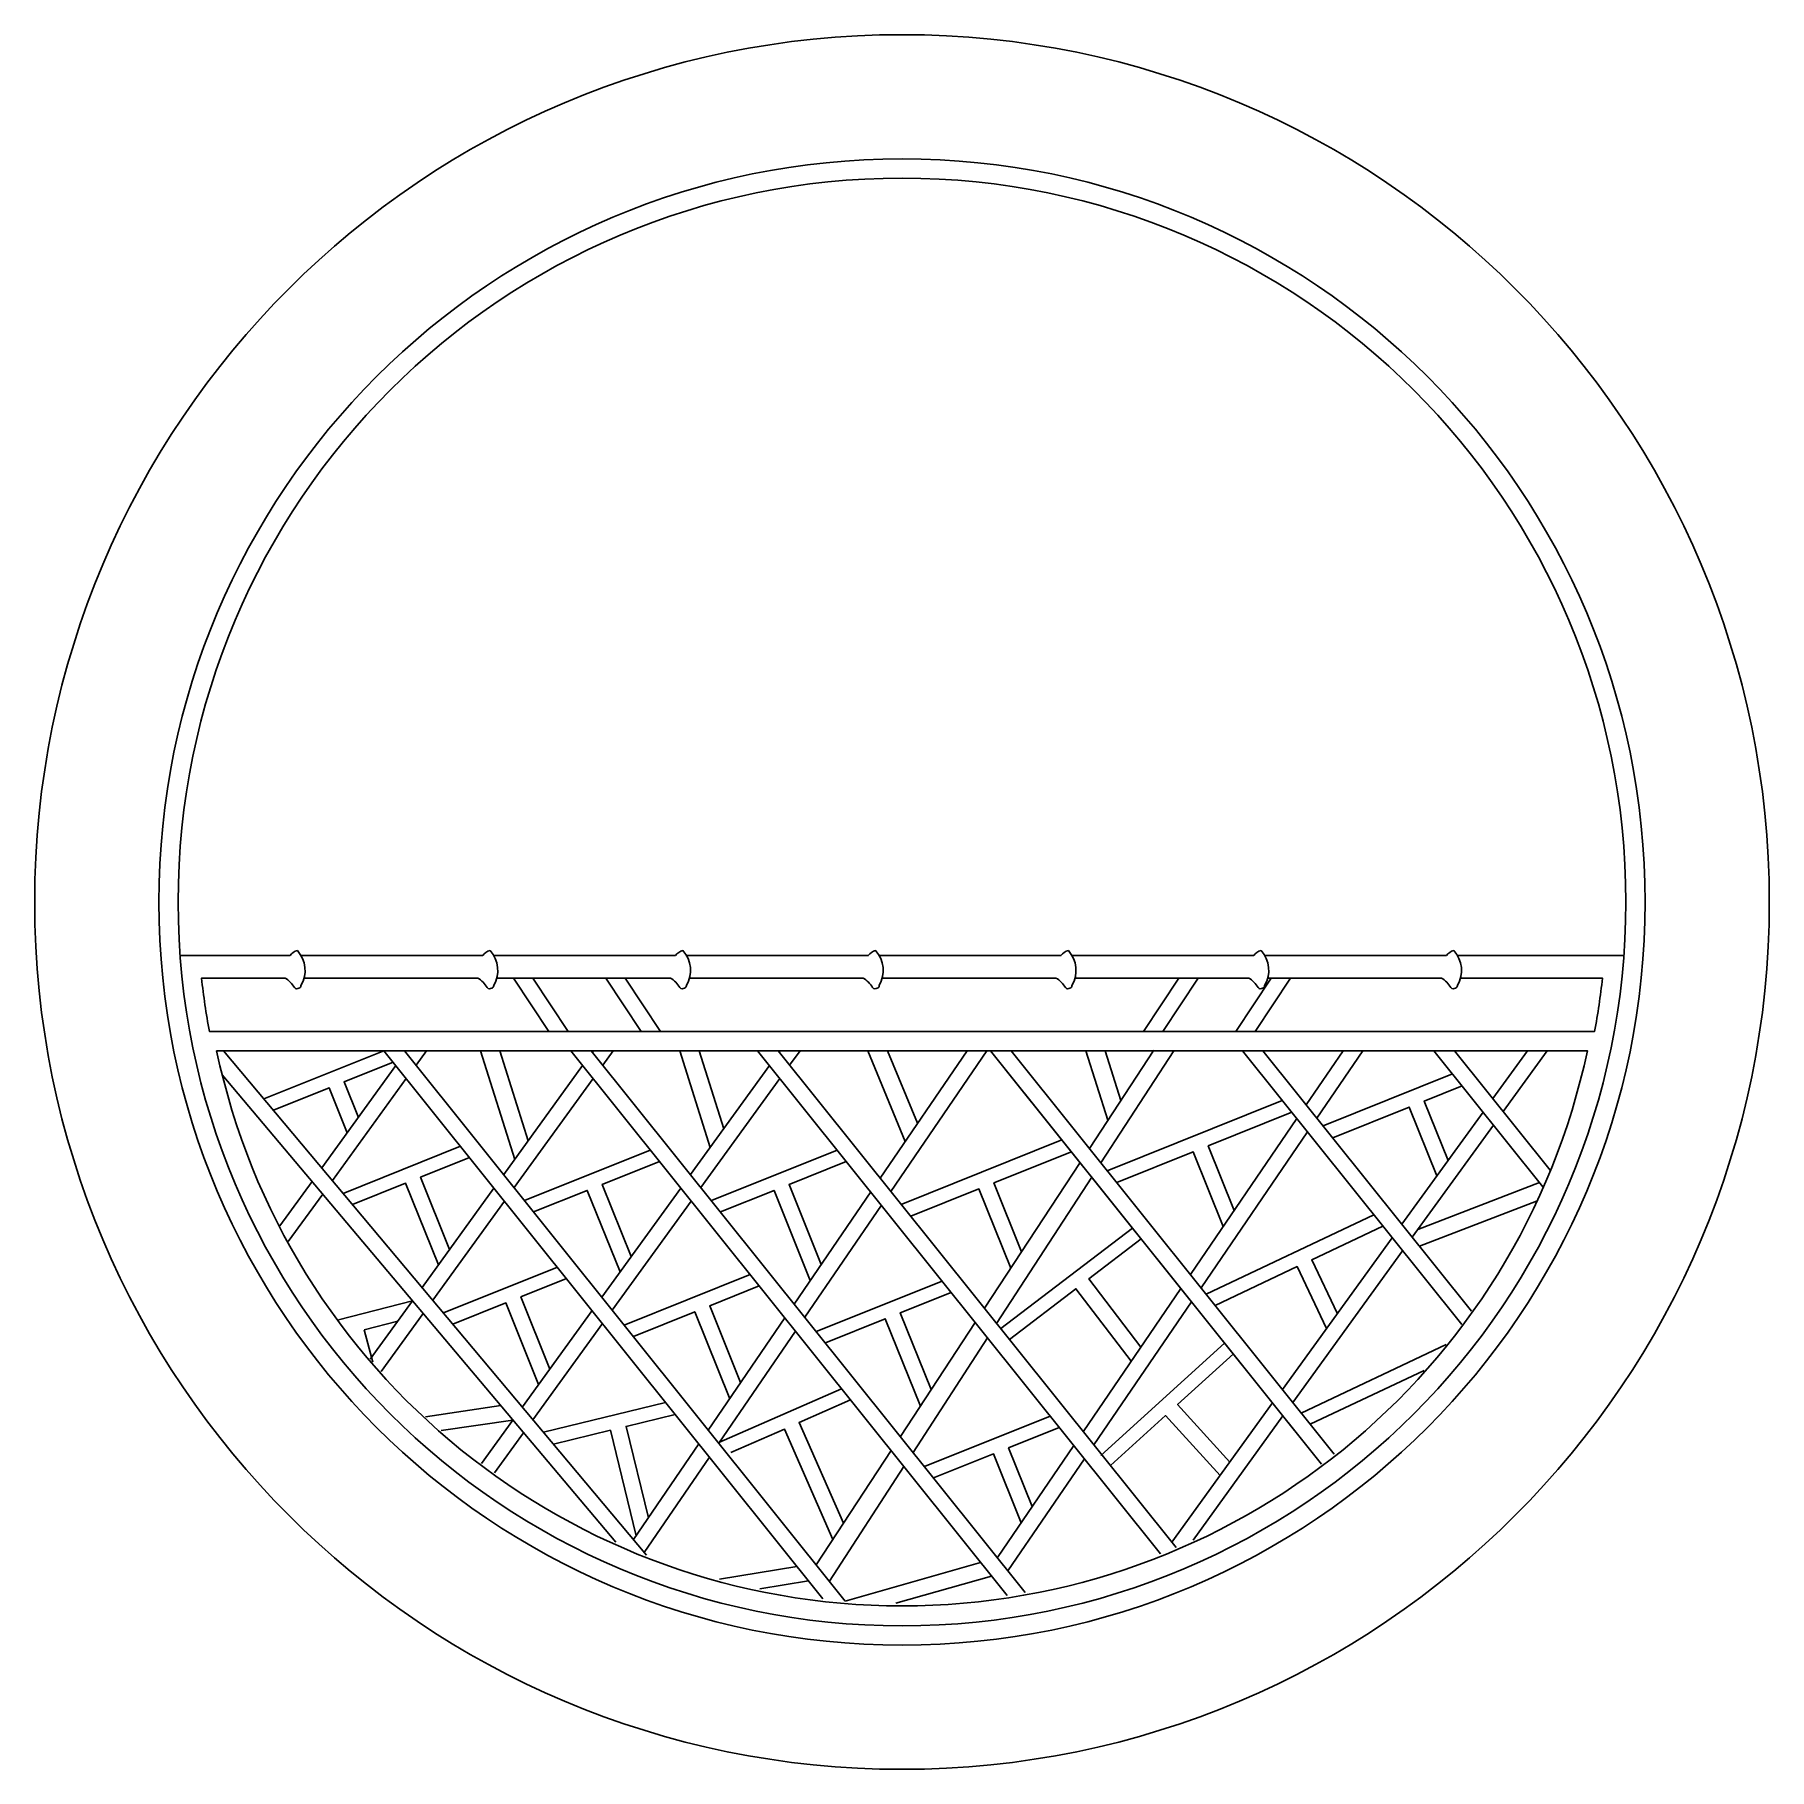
# Model space of a CAD drawing. Header units: metres. Extents: x 2573 to 4193, y 2323 to 3943.
import ezdxf

# ---------------------------------------------------------------- set-up
doc = ezdxf.new("R2010")
doc.units = ezdxf.units.M
for name, color, linetype in [('3', 3, 'Continuous'), ('4', 4, 'Continuous'), ('7', 7, 'Continuous')]:
    doc.layers.add(name, color=color, linetype=linetype)

msp = doc.modelspace()

# ---------------------------------------------------------------- linework, layer by layer
at = {"layer": '3'}
for p, q in [((3052.95, 3012), (3019.94, 3061.89)), ((3070.93, 3012), (3037.93, 3061.89)), ((3139.19, 3012), (3106.18, 3061.89)), ((3157.17, 3012), (3124.17, 3061.89)), ((3608.34, 3012), (3641.34, 3061.89)), ((3626.32, 3012), (3659.33, 3061.89)), ((3694.58, 3012), (3727.58, 3061.89)), ((3712.56, 3012), (3745.57, 3061.89)), ((2749.19, 2994), (3144.23, 2522.87)), ((2786.91, 2949.01), (2898.93, 2994)), ((2898.93, 2994), (3308.94, 2482.06)), ((2918.15, 2994), (3329.78, 2480.04)), ((2928.88, 2980.6), (2938.59, 2994)), ((2989.14, 2994), (3021.08, 2892.5)), ((3007.14, 2994), (3033.62, 2909.84)), ((3073.41, 2994), (3480.84, 2485.28)), ((3092.62, 2994), (3497.82, 2488.08)), ((3093.63, 2992.74), (3094.55, 2994)), ((3103.36, 2980.6), (3113.06, 2994)), ((3175.31, 2994), (3203.7, 2903.76)), ((3193.31, 2994), (3216.25, 2921.09)), ((3247.88, 2994), (3624.27, 2524.04)), ((3267.1, 2994), (3638.74, 2529.98)), ((3268.11, 2992.74), (3269.02, 2994)), ((3277.84, 2980.6), (3287.54, 2994)), ((3350.76, 2994), (3385.76, 2909.35)), ((3362.37, 2875.05), (3443.5, 2994)), ((3369.34, 2994), (3397.33, 2926.31)), ((3372.32, 2862.63), (3462.02, 2994)), ((3465.43, 2994), (3774.57, 2608.01)), ((3484.65, 2994), (3786.49, 2617.12)), ((3484.65, 2994), (3786.49, 2617.12)), ((3554.54, 2994), (3574.99, 2929.02)), ((3557.74, 2902.73), (3617.99, 2994.56)), ((3568.53, 2889.26), (3636.5, 2994)), ((3572.54, 2994), (3587.16, 2947.57)), ((3700.64, 2994), (3905.5, 2738.22)), ((3719.86, 2994), (3914.7, 2750.72)), ((3760.28, 2943.53), (3794.71, 2994)), ((3770.25, 2931.08), (3813.22, 2994)), ((3879.54, 2994), (3981.32, 2866.91)), ((3898.75, 2994), (3988.02, 2882.54)), ((3934.57, 2949.29), (3966.94, 2994)), ((3944.29, 2937.14), (3985.45, 2994)), ((2747.93, 2971.58), (3115.53, 2534.88)), ((2840.9, 2884.63), (2910.03, 2980.14)), ((2850.84, 2872.77), (2919.76, 2967.99)), ((3010.8, 2878.31), (3084.51, 2980.14)), ((3020.53, 2866.16), (3094.24, 2967.99)), ((3185.28, 2878.31), (3258.99, 2980.14)), ((3195.01, 2866.16), (3268.71, 2967.99)), ((3478.9, 2977.18), (3774.57, 2608.01)), ((3776.11, 2923.77), (3896.92, 2972.29)), ((3574.39, 2881.95), (3737.82, 2947.59)), ((3849.64, 2831.96), (3925.44, 2936.68)), ((3652.1, 2784.92), (3751.45, 2930.57)), ((3662.01, 2772.55), (3761.41, 2918.13)), ((3859.37, 2819.81), (3935.17, 2924.54)), ((2860.9, 2860.77), (2970.4, 2904.76)), ((3030.25, 2854.03), (3147.72, 2901.21)), ((3204.73, 2854.03), (3322.2, 2901.21)), ((3382.04, 2850.49), (3532.09, 2910.76)), ((3459.78, 2753.42), (3549.09, 2889.54)), ((2801.73, 2830.51), (2831.76, 2872)), ((3471.17, 2739.2), (3559.93, 2876)), ((3864.55, 2826.97), (3978.17, 2870.85)), ((2809.61, 2815.82), (2841.71, 2860.17)), ((2934.54, 2772.95), (3001.68, 2865.71)), ((2944.48, 2761.1), (3011.41, 2853.56)), ((3102.45, 2763.88), (3176.16, 2865.71)), ((3112.18, 2751.73), (3185.88, 2853.56)), ((3282.12, 2757.4), (3353.53, 2862.09)), ((3866.05, 2811.47), (3975.25, 2853.64)), ((3292.02, 2745.04), (3363.47, 2849.68)), ((3666.8, 2766.56), (3823.46, 2840.65)), ((3474.94, 2734.5), (3598.07, 2828.39)), ((3737.98, 2677.69), (3840.52, 2819.35)), ((3747.7, 2665.55), (3850.24, 2807.21)), ((2954.54, 2749.09), (3060.87, 2791.8)), ((3123.36, 2737.77), (3240.83, 2784.95)), ((3302.67, 2731.73), (3420.14, 2778.92)), ((3552.05, 2638.22), (3643.26, 2771.96)), ((2925.57, 2760.55), (2856.63, 2742.74)), ((2886.03, 2705.93), (2925.57, 2760.55)), ((3561.89, 2625.93), (3653.16, 2759.6)), ((2911.77, 2741.49), (2880.34, 2733.37)), ((2896.19, 2694.39), (2935.52, 2748.72)), ((3028.18, 2661.27), (3093.33, 2751.27)), ((3038.12, 2649.42), (3103.06, 2739.13)), ((3201.87, 2639.74), (3273.28, 2744.44)), ((3381.22, 2633.67), (3451.13, 2740.23)), ((2880.34, 2733.37), (2888.58, 2702.98)), ((3211.72, 2627.44), (3283.18, 2732.09)), ((3393.08, 2618.85), (3462.57, 2725.95)), ((3568.52, 2615.9), (3684.09, 2720.98)), ((3755.64, 2655.64), (3890.92, 2719.62)), ((3211.69, 2627.97), (3326.2, 2678.36)), ((3008.02, 2662.6), (2937.79, 2652.23)), ((3047.99, 2637.65), (3162, 2665.53)), ((3634.7, 2535.02), (3728.85, 2665.09)), ((3019.38, 2649.11), (2952.29, 2639.21)), ((2990.09, 2608.64), (3019.38, 2649.11)), ((3403.73, 2605.55), (3521.21, 2652.73)), ((3654.65, 2536.99), (3738.58, 2652.95)), ((3002.19, 2599.79), (3029.33, 2637.28)), ((3132.06, 2537.38), (3193.03, 2626.78)), ((3471.8, 2520.57), (3543.21, 2625.26)), ((3142.07, 2525.44), (3202.88, 2614.49)), ((3302.65, 2513.91), (3372.56, 2620.48)), ((3481.59, 2508.34), (3553.05, 2612.98)), ((3314.99, 2498.5), (3384.48, 2605.6)), ((3212.35, 2500.45), (3284.62, 2512.43)), ((3329.78, 2480.04), (3456.16, 2516.1)), ((3250.01, 2491.48), (3295.37, 2499.01)), ((3377.01, 2477.92), (3466.32, 2503.41))]:
    msp.add_line(p, q, dxfattribs=at)
msp.add_lwpolyline([(2742.65, 2994), (4022.86, 2994, -0.81)], format="xyb", close=True, dxfattribs=at)
for points in [[(2907.42, 2983.4), (2861.68, 2965.03), (2875.03, 2931.78)], [(2795.7, 2938.53), (2847.67, 2959.4), (2864.57, 2917.33)], [(3905.84, 2961.16), (3870.51, 2946.97), (3892.77, 2891.55)], [(3746.73, 2936.46), (3668.79, 2905.15), (3693, 2844.88)], [(3785.03, 2912.64), (3856.5, 2941.35), (3882.31, 2877.09)], [(2978.89, 2894.16), (2933.15, 2875.79), (2960.21, 2808.42)], [(3156.21, 2890.61), (3102.85, 2869.18), (3129.91, 2801.81)], [(3330.69, 2890.61), (3277.33, 2869.18), (3307.36, 2794.4)], [(3541.01, 2899.63), (3468.58, 2870.54), (3494.42, 2806.21)], [(3583.31, 2870.81), (3654.79, 2899.52), (3682.76, 2829.87)], [(2869.69, 2850.29), (2919.15, 2870.16), (2949.75, 2793.96)], [(3038.74, 2843.43), (3088.84, 2863.55), (3119.44, 2787.35)], [(3213.22, 2843.43), (3263.32, 2863.55), (3297.12, 2779.39)], [(3390.95, 2839.36), (3454.57, 2864.91), (3484.33, 2790.83)], [(3831.81, 2830.23), (3765.46, 2798.84), (3789.43, 2748.15)], [(3606.2, 2818.24), (3557.2, 2780.88), (3605.84, 2717.1)], [(3675.16, 2756.13), (3751.81, 2792.39), (3779.15, 2734.58)], [(3069.36, 2781.2), (3026.79, 2764.11), (3053.85, 2696.74)], [(3249.32, 2774.35), (3203.21, 2755.83), (3232.06, 2684.01)], [(3483.07, 2724.35), (3545.2, 2771.73), (3596.88, 2703.96)], [(2963.33, 2738.61), (3012.79, 2758.48), (3043.39, 2682.29)], [(3428.63, 2768.32), (3381.2, 2749.26), (3410, 2677.55)], [(3131.85, 2727.17), (3189.21, 2750.21), (3221.83, 2669)], [(3311.16, 2721.13), (3367.19, 2743.64), (3399.91, 2662.16)], [(3692.23, 2710.82), (3640.14, 2663.45), (3688.87, 2609.86)], [(3764, 2645.21), (3870.3, 2695.49)], [(3334.61, 2667.86), (3286.68, 2646.77), (3328.09, 2552.69)], [(3170.97, 2654.34), (3125.1, 2643.12), (3145.97, 2557.78)], [(3222.8, 2618.65), (3272.87, 2640.69), (3318.21, 2537.64)], [(3529.69, 2642.13), (3482.26, 2623.08), (3504.29, 2568.21)], [(3577.49, 2606.49), (3628.97, 2653.3), (3679.83, 2597.36)], [(3057.3, 2626.54), (3110.44, 2639.54), (3134.53, 2541.01)], [(3412.22, 2594.95), (3468.25, 2617.45), (3494.06, 2553.2)]]:
    msp.add_lwpolyline(points, dxfattribs=at)
at = {"layer": '4'}
for radius in [810, 676]:
    msp.add_circle((3382.76, 3132.89), radius, dxfattribs=at)
at = {"layer": '7'}
msp.add_line((3901.56, 3082.89), (4056.9, 3082.89), dxfattribs=at)
for points in [[(2708.61, 3082.89), (2811.21, 3082.89, -0.18), (2818.11, 3087.5, -0.33), (2821.43, 3054.94, -0.39), (2819.58, 3052.56, -0.41), (2815.35, 3053.01, 0.12), (2806.54, 3061.89), (2728.6, 3061.89, 0.02), (2735.96, 3012), (4029.55, 3012, 0.02), (4036.91, 3061.89), (3904.41, 3061.89)], [(2824.41, 3061.89), (2986.54, 3061.89, -0.12), (2995.35, 3053.01, 0.41), (2999.58, 3052.56, 0.39), (3001.43, 3054.94, 0.33), (2998.11, 3087.5, 0.18), (2991.21, 3082.89), (2821.56, 3082.89)], [(3004.41, 3061.89), (3166.54, 3061.89, -0.12), (3175.35, 3053.01, 0.41), (3179.58, 3052.56, 0.39), (3181.43, 3054.94, 0.33), (3178.11, 3087.5, 0.18), (3171.21, 3082.89), (3001.56, 3082.89)], [(3184.41, 3061.89), (3346.54, 3061.89, -0.12), (3355.35, 3053.01, 0.41), (3359.58, 3052.56, 0.39), (3361.43, 3054.94, 0.33), (3358.11, 3087.5, 0.18), (3351.21, 3082.89), (3181.56, 3082.89)], [(3364.41, 3061.89), (3526.54, 3061.89, -0.12), (3535.35, 3053.01, 0.41), (3539.58, 3052.56, 0.39), (3541.43, 3054.94, 0.33), (3538.11, 3087.5, 0.18), (3531.21, 3082.89), (3361.56, 3082.89)], [(3544.41, 3061.89), (3706.54, 3061.89, -0.12), (3715.35, 3053.01, 0.41), (3719.58, 3052.56, 0.39), (3721.43, 3054.94, 0.33), (3718.11, 3087.5, 0.18), (3711.21, 3082.89), (3541.56, 3082.89)], [(3724.41, 3061.89), (3886.54, 3061.89, -0.12), (3895.35, 3053.01, 0.41), (3899.58, 3052.56, 0.39), (3901.43, 3054.94, 0.33), (3898.11, 3087.5, 0.18), (3891.21, 3082.89), (3721.56, 3082.89)]]:
    msp.add_lwpolyline(points, format="xyb", dxfattribs=at)
msp.add_circle((3382.76, 3132.89), 694, dxfattribs=at)

doc.saveas('drawing.dxf')
